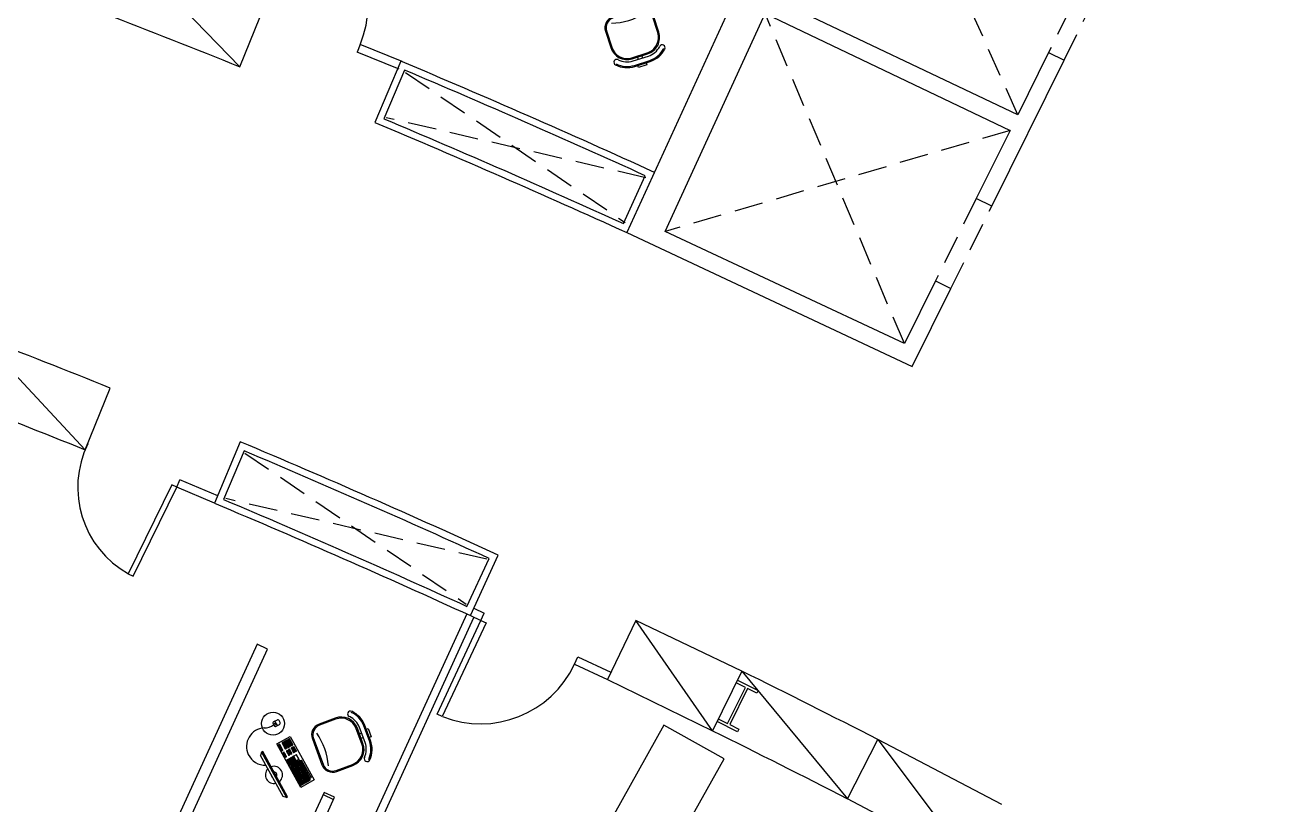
# Model space of a CAD drawing. Extents: x -1.7 to 87, y -33.6 to 19.
# Drawn here: x 44.31 to 55.27, y -2.15 to 4.64 of the extents above; entities that cross this region are included whole.
import ezdxf

# ---------------------------------------------------------------- set-up
doc = ezdxf.new("R2010")
doc.units = 0
doc.linetypes.add('HIDDEN', pattern=[0.375, 0.25, -0.125])
for name, color, linetype in [('AR-ARMÁRIOS', 2, 'Continuous'), ('AR-DIV', 2, 'Continuous'), ('AR-EST', 4, 'Continuous'), ('AR-MOB', 2, 'Continuous'), ('AR-PAR-ALV', 5, 'Continuous'), ('AR-POR', 1, 'Continuous'), ('AR-PRJ', 1, 'HIDDEN')]:
    doc.layers.add(name, color=color, linetype=linetype)

# ---------------------------------------------------------------- blocks, each defined once
blk = doc.blocks.new('CADEIRA-S')
at = {"color": 2}
for p, q in [((0.072, 0.269), (-0.068, 0.269)), ((0.072, 0.219), (-0.068, 0.219)), ((0.072, 0.199), (-0.068, 0.199)), ((-0.218, 0.049), (-0.218, -0.101)), ((0.222, -0.101), (0.222, 0.049)), ((-0.118, -0.201), (0.122, -0.201))]:
    blk.add_line(p, q, dxfattribs=at)
at = {"color": 1}
for p, q in [((0.072, 0.259), (-0.068, 0.259)), ((0.072, 0.189), (-0.068, 0.189)), ((-0.015, 0.199), (-0.015, 0.219)), ((0.025, 0.199), (0.025, 0.219)), ((-0.208, 0.049), (-0.208, -0.101)), ((0.212, -0.101), (0.212, 0.049)), ((-0.118, -0.191), (0.122, -0.191))]:
    blk.add_line(p, q, dxfattribs=at)
at = {"color": 2}
blk.add_lwpolyline([(-0.032, 0.269), (-0.032, 0.287), (0.043, 0.287), (0.043, 0.269)], dxfattribs=at)
for centre, radius, start, end in [((-0.068, 0.049), 0.22, 90, 135), ((0.072, 0.049), 0.22, 45, 90), ((-0.206, 0.186), 0.025, 135, 315), ((-0.068, 0.049), 0.15, 90, 180), ((-0.068, 0.049), 0.17, 90, 135), ((0.072, 0.049), 0.17, 45, 90), ((0.072, 0.049), 0.15, 0, 90), ((0.21, 0.186), 0.025, 225, 45), ((-0.118, -0.101), 0.1, 180, 270), ((0.122, -0.101), 0.1, 270, 0)]:
    blk.add_arc(centre, radius, start, end, dxfattribs=at)
at = {"color": 1}
for centre, radius, start, end in [((-0.068, 0.049), 0.21, 90, 135), ((0.072, 0.049), 0.21, 45, 90), ((-0.068, 0.049), 0.14, 90, 180), ((0.072, 0.049), 0.14, 0, 90), ((-0.118, -0.101), 0.09, 180, 270), ((0.122, -0.101), 0.09, 270, 0), ((-0.005, -0.682), 0.553, 73.6911, 105.2491)]:
    blk.add_arc(centre, radius, start, end, dxfattribs=at)
blk = doc.blocks.new('mesa reunião 4lug')
at = {"color": 2, "linetype": 'ByBlock'}
blk.add_circle((0, 0), 0.6, dxfattribs=at)
at = {"color": 0, "linetype": 'ByBlock'}
for p, rotation in [((-0.556, 0.594), 41.8199303859625), ((0.556, -0.594), 221.8199303859624)]:
    blk.add_blockref('CADEIRA-S', p, dxfattribs=dict(at, rotation=rotation))
at = {"color": 0, "linetype": 'ByBlock', "xscale": -1}
for p, rotation in [((0.556, 0.594), 318.1800696140375), ((-0.556, -0.594), 138.1800696140375)]:
    blk.add_blockref('CADEIRA-S', p, dxfattribs=dict(at, rotation=rotation))
blk = doc.blocks.new('CPU')
at = {"color": 1}
blk.add_line((1.172, 1.051), (1.172, 0.951), dxfattribs=at)
blk.add_lwpolyline([(0.782, 0.951), (1.192, 0.951), (1.192, 1.051), (0.782, 1.051)], close=True, dxfattribs=at)
blk = doc.blocks.new('estacao de trabalho 290 x 150')
at = {"color": 252}
for p, q in [((-0.691, 0.774), (-0.59, 0.91)), ((-0.681, 0.766), (-0.58, 0.902)), ((-0.581, 0.905), (-0.588, 0.91)), ((-0.572, 0.898), (-0.575, 0.901)), ((-0.683, 0.766), (-0.691, 0.771)), ((-0.75, 0.694), (-0.747, 0.697)), ((-0.74, 0.686), (-0.737, 0.69)), ((-0.692, 0.746), (-0.717, 0.713)), ((-0.716, 0.711), (-0.696, 0.696)), ((-0.693, 0.696), (-0.669, 0.729)), ((-0.669, 0.732), (-0.69, 0.747)), ((-0.674, 0.759), (-0.678, 0.762)), ((-0.704, 0.587), (-0.738, 0.542)), ((-0.729, 0.535), (-0.695, 0.58)), ((-0.696, 0.583), (-0.702, 0.588)), ((-0.738, 0.539), (-0.731, 0.534))]:
    blk.add_line(p, q, dxfattribs=at)
at = {"color": 2}
for p, q in [((-0.342, 0.788), (-0.338, 0.758)), ((-0.338, 0.758), (-0.58, 0.43)), ((-0.879, 0.455), (-0.905, 0.42)), ((-0.867, 0.429), (-0.887, 0.444)), ((-0.887, 0.444), (-0.867, 0.429)), ((-0.876, 0.417), (-0.896, 0.432)), ((-0.61, 0.426), (-0.58, 0.43))]:
    blk.add_line(p, q, dxfattribs=at)
for points in [[(-0.838, 0.595), (-0.581, 0.943), (-0.474, 0.865), (-0.731, 0.517)], [(-1.45, 0), (1.45, 0), (1.45, 0.1), (-1.45, 0.1)]]:
    blk.add_lwpolyline(points, close=True, dxfattribs=at)
at = {"color": 252}
for points in [[(-0.578, 0.883), (-0.585, 0.888, 0.414214), (-0.587, 0.887), (-0.593, 0.88, 0.414214), (-0.592, 0.878), (-0.585, 0.873, 0.414214), (-0.583, 0.873), (-0.577, 0.88, 0.414214)], [(-0.568, 0.895), (-0.575, 0.901, 0.414214), (-0.578, 0.9), (-0.583, 0.893, 0.414214), (-0.583, 0.891), (-0.576, 0.885, 0.414214), (-0.573, 0.886), (-0.568, 0.893, 0.414214)], [(-0.565, 0.873), (-0.572, 0.878, 0.414214), (-0.575, 0.878), (-0.58, 0.871, 0.414214), (-0.579, 0.868), (-0.572, 0.863, 0.414214), (-0.57, 0.863), (-0.565, 0.87, 0.414214)], [(-0.559, 0.908), (-0.566, 0.913, 0.414214), (-0.568, 0.913), (-0.574, 0.906, 0.414214), (-0.573, 0.903), (-0.566, 0.898, 0.414214), (-0.564, 0.899), (-0.558, 0.906, 0.414214)], [(-0.555, 0.886), (-0.562, 0.891, 0.414214), (-0.565, 0.891), (-0.57, 0.884, 0.414214), (-0.57, 0.881), (-0.563, 0.876, 0.414214), (-0.56, 0.876), (-0.555, 0.883, 0.414214)], [(-0.546, 0.899), (-0.553, 0.904, 0.414214), (-0.556, 0.904), (-0.561, 0.897, 0.414214), (-0.56, 0.894), (-0.553, 0.889, 0.414214), (-0.551, 0.889), (-0.546, 0.896, 0.414214)], [(-0.543, 0.876), (-0.55, 0.882, 0.414214), (-0.552, 0.881), (-0.557, 0.874, 0.414214), (-0.557, 0.872), (-0.55, 0.866, 0.414214), (-0.547, 0.867), (-0.542, 0.874, 0.414214)], [(-0.533, 0.889), (-0.54, 0.894, 0.414214), (-0.543, 0.894), (-0.548, 0.887, 0.414214), (-0.547, 0.884), (-0.54, 0.879, 0.414214), (-0.538, 0.88), (-0.533, 0.887, 0.414214)], [(-0.52, 0.88), (-0.527, 0.885, 0.414214), (-0.53, 0.885), (-0.535, 0.878, 0.414214), (-0.535, 0.875), (-0.528, 0.87, 0.414214), (-0.525, 0.87), (-0.52, 0.877, 0.414214)], [(-0.663, 0.767), (-0.67, 0.772, 0.414214), (-0.673, 0.771), (-0.678, 0.765, 0.414214), (-0.678, 0.762), (-0.671, 0.757, 0.414214), (-0.668, 0.757), (-0.663, 0.764, 0.414214)], [(-0.654, 0.78), (-0.661, 0.785, 0.414214), (-0.663, 0.784), (-0.669, 0.777, 0.414214), (-0.668, 0.775), (-0.661, 0.77, 0.414214), (-0.659, 0.77), (-0.653, 0.777, 0.414214)], [(-0.644, 0.792), (-0.651, 0.798, 0.414214), (-0.654, 0.797), (-0.659, 0.79, 0.414214), (-0.659, 0.788), (-0.652, 0.782, 0.414214), (-0.649, 0.783), (-0.644, 0.79, 0.414214)], [(-0.641, 0.77), (-0.648, 0.775, 0.414214), (-0.651, 0.775), (-0.656, 0.768, 0.414214), (-0.655, 0.765), (-0.648, 0.76, 0.414214), (-0.646, 0.761), (-0.641, 0.767, 0.414214)], [(-0.635, 0.805), (-0.642, 0.81, 0.414214), (-0.644, 0.81), (-0.65, 0.803, 0.414214), (-0.649, 0.8), (-0.642, 0.795, 0.414214), (-0.64, 0.796), (-0.634, 0.803, 0.414214)], [(-0.632, 0.783), (-0.638, 0.788, 0.414214), (-0.641, 0.788), (-0.646, 0.781, 0.414214), (-0.646, 0.778), (-0.639, 0.773, 0.414214), (-0.636, 0.773), (-0.631, 0.78, 0.414214)], [(-0.625, 0.818), (-0.632, 0.823, 0.414214), (-0.635, 0.823), (-0.64, 0.816, 0.414214), (-0.64, 0.813), (-0.633, 0.808, 0.414214), (-0.63, 0.809), (-0.625, 0.816, 0.414214)], [(-0.622, 0.796), (-0.629, 0.801, 0.414214), (-0.632, 0.801), (-0.637, 0.794, 0.414214), (-0.636, 0.791), (-0.629, 0.786, 0.414214), (-0.627, 0.786), (-0.622, 0.793, 0.414214)], [(-0.619, 0.773), (-0.626, 0.779, 0.414214), (-0.628, 0.778), (-0.633, 0.771, 0.414214), (-0.633, 0.769), (-0.626, 0.763, 0.414214), (-0.623, 0.764), (-0.618, 0.771, 0.414214)], [(-0.616, 0.831), (-0.623, 0.836, 0.414214), (-0.625, 0.836), (-0.631, 0.829, 0.414214), (-0.63, 0.826), (-0.623, 0.821, 0.414214), (-0.621, 0.821), (-0.615, 0.828, 0.414214)], [(-0.613, 0.809), (-0.619, 0.814, 0.414214), (-0.622, 0.813), (-0.627, 0.806, 0.414214), (-0.627, 0.804), (-0.62, 0.799, 0.414214), (-0.617, 0.799), (-0.612, 0.806, 0.414214)], [(-0.609, 0.786), (-0.616, 0.791, 0.414214), (-0.619, 0.791), (-0.624, 0.784, 0.414214), (-0.623, 0.781), (-0.617, 0.776, 0.414214), (-0.614, 0.777), (-0.609, 0.784, 0.414214)], [(-0.606, 0.844), (-0.613, 0.849, 0.414214), (-0.616, 0.849), (-0.621, 0.842, 0.414214), (-0.621, 0.839), (-0.614, 0.834, 0.414214), (-0.611, 0.834), (-0.606, 0.841, 0.414214)], [(-0.606, 0.764), (-0.613, 0.769, 0.414214), (-0.615, 0.769), (-0.621, 0.762, 0.414214), (-0.62, 0.759), (-0.613, 0.754, 0.414214), (-0.611, 0.754), (-0.605, 0.761, 0.414214)], [(-0.603, 0.822), (-0.61, 0.827, 0.414214), (-0.613, 0.826), (-0.618, 0.819, 0.414214), (-0.617, 0.817), (-0.61, 0.812, 0.414214), (-0.608, 0.812), (-0.603, 0.819, 0.414214)], [(-0.6, 0.799), (-0.607, 0.804, 0.414214), (-0.609, 0.804), (-0.614, 0.797, 0.414214), (-0.614, 0.794), (-0.607, 0.789, 0.414214), (-0.604, 0.79), (-0.599, 0.797, 0.414214)], [(-0.597, 0.857), (-0.604, 0.862, 0.414214), (-0.606, 0.862), (-0.612, 0.855, 0.414214), (-0.611, 0.852), (-0.604, 0.847, 0.414214), (-0.602, 0.847), (-0.596, 0.854, 0.414214)], [(-0.596, 0.777), (-0.603, 0.782, 0.414214), (-0.606, 0.782), (-0.611, 0.775, 0.414214), (-0.611, 0.772), (-0.604, 0.767, 0.414214), (-0.601, 0.767), (-0.596, 0.774, 0.414214)], [(-0.593, 0.834), (-0.6, 0.84, 0.414214), (-0.603, 0.839), (-0.608, 0.832, 0.414214), (-0.608, 0.83), (-0.601, 0.824, 0.414214), (-0.598, 0.825), (-0.593, 0.832, 0.414214)], [(-0.59, 0.812), (-0.597, 0.817, 0.414214), (-0.6, 0.817), (-0.605, 0.81, 0.414214), (-0.604, 0.807), (-0.598, 0.802, 0.414214), (-0.595, 0.802), (-0.59, 0.809, 0.414214)], [(-0.587, 0.87), (-0.594, 0.875, 0.414214), (-0.597, 0.874), (-0.602, 0.867, 0.414214), (-0.602, 0.865), (-0.595, 0.86, 0.414214), (-0.592, 0.86), (-0.587, 0.867, 0.414214)], [(-0.587, 0.79), (-0.594, 0.795, 0.414214), (-0.596, 0.794), (-0.602, 0.787, 0.414214), (-0.601, 0.785), (-0.594, 0.78, 0.414214), (-0.592, 0.78), (-0.586, 0.787, 0.414214)], [(-0.584, 0.847), (-0.591, 0.852, 0.414214), (-0.594, 0.852), (-0.599, 0.845, 0.414214), (-0.598, 0.842), (-0.591, 0.837, 0.414214), (-0.589, 0.838), (-0.584, 0.845, 0.414214)], [(-0.583, 0.767), (-0.59, 0.772, 0.414214), (-0.593, 0.772), (-0.598, 0.765, 0.414214), (-0.598, 0.762), (-0.591, 0.757, 0.414214), (-0.588, 0.758), (-0.583, 0.765, 0.414214)], [(-0.581, 0.825), (-0.588, 0.83, 0.414214), (-0.59, 0.83), (-0.595, 0.823, 0.414214), (-0.595, 0.82), (-0.588, 0.815, 0.414214), (-0.585, 0.815), (-0.58, 0.822, 0.414214)], [(-0.577, 0.803), (-0.584, 0.808, 0.414214), (-0.587, 0.807), (-0.592, 0.8, 0.414214), (-0.592, 0.798), (-0.585, 0.793, 0.414214), (-0.582, 0.793), (-0.577, 0.8, 0.414214)], [(-0.574, 0.86), (-0.581, 0.865, 0.414214), (-0.584, 0.865), (-0.589, 0.858, 0.414214), (-0.589, 0.855), (-0.582, 0.85, 0.414214), (-0.579, 0.851), (-0.574, 0.858, 0.414214)], [(-0.574, 0.78), (-0.581, 0.785, 0.414214), (-0.583, 0.785), (-0.589, 0.778, 0.414214), (-0.588, 0.775), (-0.581, 0.77, 0.414214), (-0.579, 0.771), (-0.574, 0.778, 0.414214)], [(-0.571, 0.838), (-0.578, 0.843, 0.414214), (-0.581, 0.843), (-0.586, 0.836, 0.414214), (-0.585, 0.833), (-0.579, 0.828, 0.414214), (-0.576, 0.828), (-0.571, 0.835, 0.414214)], [(-0.568, 0.815), (-0.575, 0.821, 0.414214), (-0.577, 0.82), (-0.582, 0.813, 0.414214), (-0.582, 0.811), (-0.575, 0.805, 0.414214), (-0.572, 0.806), (-0.567, 0.813, 0.414214)], [(-0.564, 0.793), (-0.571, 0.798, 0.414214), (-0.574, 0.798), (-0.579, 0.791, 0.414214), (-0.579, 0.788), (-0.572, 0.783, 0.414214), (-0.569, 0.783), (-0.564, 0.79, 0.414214)], [(-0.562, 0.851), (-0.569, 0.856, 0.414214), (-0.571, 0.855), (-0.576, 0.848, 0.414214), (-0.576, 0.846), (-0.569, 0.841, 0.414214), (-0.566, 0.841), (-0.561, 0.848, 0.414214)], [(-0.558, 0.828), (-0.565, 0.833, 0.414214), (-0.568, 0.833), (-0.573, 0.826, 0.414214), (-0.573, 0.823), (-0.566, 0.818, 0.414214), (-0.563, 0.819), (-0.558, 0.826, 0.414214)], [(-0.558, 0.769), (-0.565, 0.775, 0.414214), (-0.568, 0.774), (-0.573, 0.767, 0.414214), (-0.572, 0.765), (-0.565, 0.759, 0.414214), (-0.563, 0.76), (-0.558, 0.767, 0.414214)], [(-0.555, 0.806), (-0.562, 0.811, 0.414214), (-0.564, 0.811), (-0.57, 0.804, 0.414214), (-0.569, 0.801), (-0.562, 0.796, 0.414214), (-0.56, 0.796), (-0.554, 0.803, 0.414214)], [(-0.552, 0.864), (-0.559, 0.869, 0.414214), (-0.562, 0.868), (-0.567, 0.861, 0.414214), (-0.566, 0.859), (-0.559, 0.854, 0.414214), (-0.557, 0.854), (-0.552, 0.861, 0.414214)], [(-0.549, 0.841), (-0.556, 0.846, 0.414214), (-0.558, 0.846), (-0.563, 0.839, 0.414214), (-0.563, 0.836), (-0.556, 0.831, 0.414214), (-0.553, 0.832), (-0.548, 0.839, 0.414214)], [(-0.549, 0.782), (-0.556, 0.787, 0.414214), (-0.558, 0.787), (-0.563, 0.78, 0.414214), (-0.563, 0.777), (-0.556, 0.772, 0.414214), (-0.553, 0.773), (-0.548, 0.78, 0.414214)], [(-0.545, 0.819), (-0.552, 0.824, 0.414214), (-0.555, 0.824), (-0.56, 0.817, 0.414214), (-0.56, 0.814), (-0.553, 0.809, 0.414214), (-0.55, 0.809), (-0.545, 0.816, 0.414214)], [(-0.539, 0.854), (-0.546, 0.859, 0.414214), (-0.549, 0.859), (-0.554, 0.852, 0.414214), (-0.554, 0.849), (-0.547, 0.844, 0.414214), (-0.544, 0.844), (-0.539, 0.851, 0.414214)], [(-0.539, 0.795), (-0.546, 0.8, 0.414214), (-0.549, 0.8), (-0.554, 0.793, 0.414214), (-0.553, 0.79), (-0.546, 0.785, 0.414214), (-0.544, 0.786), (-0.539, 0.793, 0.414214)], [(-0.536, 0.832), (-0.543, 0.837, 0.414214), (-0.545, 0.836), (-0.551, 0.829, 0.414214), (-0.55, 0.827), (-0.543, 0.822, 0.414214), (-0.541, 0.822), (-0.535, 0.829, 0.414214)], [(-0.53, 0.867), (-0.537, 0.872, 0.414214), (-0.539, 0.872), (-0.544, 0.865, 0.414214), (-0.544, 0.862), (-0.537, 0.857, 0.414214), (-0.534, 0.857), (-0.529, 0.864, 0.414214)], [(-0.53, 0.808), (-0.537, 0.813, 0.414214), (-0.539, 0.813), (-0.544, 0.806, 0.414214), (-0.544, 0.803), (-0.537, 0.798, 0.414214), (-0.534, 0.798), (-0.529, 0.805, 0.414214)], [(-0.526, 0.845), (-0.533, 0.85, 0.414214), (-0.536, 0.849), (-0.541, 0.842, 0.414214), (-0.541, 0.84), (-0.534, 0.835, 0.414214), (-0.531, 0.835), (-0.526, 0.842, 0.414214)], [(-0.52, 0.821), (-0.527, 0.826, 0.414214), (-0.53, 0.826), (-0.535, 0.819, 0.414214), (-0.534, 0.816), (-0.527, 0.811, 0.414214), (-0.525, 0.811), (-0.52, 0.818, 0.414214)], [(-0.517, 0.857), (-0.524, 0.863, 0.414214), (-0.526, 0.862), (-0.532, 0.855, 0.414214), (-0.531, 0.853), (-0.524, 0.847, 0.414214), (-0.522, 0.848), (-0.516, 0.855, 0.414214)], [(-0.511, 0.834), (-0.517, 0.839, 0.414214), (-0.52, 0.839), (-0.525, 0.832, 0.414214), (-0.525, 0.829), (-0.518, 0.824, 0.414214), (-0.515, 0.824), (-0.51, 0.831, 0.414214)], [(-0.507, 0.87), (-0.514, 0.875, 0.414214), (-0.517, 0.875), (-0.522, 0.868, 0.414214), (-0.522, 0.865), (-0.515, 0.86, 0.414214), (-0.512, 0.861), (-0.507, 0.868, 0.414214)], [(-0.501, 0.847), (-0.508, 0.852, 0.414214), (-0.511, 0.851), (-0.516, 0.844, 0.414214), (-0.515, 0.842), (-0.508, 0.837, 0.414214), (-0.506, 0.837), (-0.501, 0.844, 0.414214)], [(-0.492, 0.86), (-0.498, 0.865, 0.414214), (-0.501, 0.864), (-0.506, 0.857, 0.414214), (-0.506, 0.855), (-0.499, 0.85, 0.414214), (-0.496, 0.85), (-0.491, 0.857, 0.414214)], [(-0.757, 0.667), (-0.764, 0.672, 0.414214), (-0.767, 0.671), (-0.772, 0.664, 0.414214), (-0.771, 0.662), (-0.764, 0.657, 0.414214), (-0.762, 0.657), (-0.757, 0.664, 0.414214)], [(-0.747, 0.68), (-0.754, 0.685, 0.414214), (-0.757, 0.684), (-0.762, 0.677, 0.414214), (-0.762, 0.675), (-0.755, 0.67, 0.414214), (-0.752, 0.67), (-0.747, 0.677, 0.414214)], [(-0.744, 0.657), (-0.751, 0.662, 0.414214), (-0.754, 0.662), (-0.759, 0.655, 0.414214), (-0.758, 0.652), (-0.751, 0.647, 0.414214), (-0.749, 0.648), (-0.744, 0.655, 0.414214)], [(-0.738, 0.692), (-0.745, 0.698, 0.414214), (-0.747, 0.697), (-0.753, 0.69, 0.414214), (-0.752, 0.688), (-0.745, 0.682, 0.414214), (-0.743, 0.683), (-0.737, 0.69, 0.414214)], [(-0.735, 0.67), (-0.741, 0.675, 0.414214), (-0.744, 0.675), (-0.749, 0.668, 0.414214), (-0.749, 0.665), (-0.742, 0.66, 0.414214), (-0.739, 0.66), (-0.734, 0.667, 0.414214)], [(-0.725, 0.683), (-0.732, 0.688, 0.414214), (-0.735, 0.688), (-0.74, 0.681, 0.414214), (-0.739, 0.678), (-0.732, 0.673, 0.414214), (-0.73, 0.673), (-0.725, 0.68, 0.414214)], [(-0.712, 0.653), (-0.719, 0.659, 0.414214), (-0.721, 0.658), (-0.726, 0.651, 0.414214), (-0.726, 0.649), (-0.719, 0.643, 0.414214), (-0.716, 0.644), (-0.711, 0.651, 0.414214)], [(-0.702, 0.666), (-0.709, 0.671, 0.414214), (-0.712, 0.671), (-0.717, 0.664, 0.414214), (-0.716, 0.661), (-0.71, 0.656, 0.414214), (-0.707, 0.657), (-0.702, 0.664, 0.414214)], [(-0.686, 0.655), (-0.693, 0.66, 0.414214), (-0.695, 0.659), (-0.7, 0.653, 0.414214), (-0.7, 0.65), (-0.693, 0.645, 0.414214), (-0.69, 0.645), (-0.685, 0.652, 0.414214)], [(-0.676, 0.696), (-0.683, 0.701, 0.414214), (-0.685, 0.701), (-0.69, 0.694, 0.414214), (-0.69, 0.691), (-0.683, 0.686, 0.414214), (-0.68, 0.687), (-0.675, 0.694, 0.414214)], [(-0.673, 0.754), (-0.68, 0.759, 0.414214), (-0.683, 0.759), (-0.688, 0.752, 0.414214), (-0.687, 0.749), (-0.68, 0.744, 0.414214), (-0.678, 0.744), (-0.673, 0.751, 0.414214)], [(-0.666, 0.709), (-0.673, 0.714, 0.414214), (-0.676, 0.714), (-0.681, 0.707, 0.414214), (-0.681, 0.704), (-0.674, 0.699, 0.414214), (-0.671, 0.7), (-0.666, 0.706, 0.414214)], [(-0.663, 0.687), (-0.67, 0.692, 0.414214), (-0.672, 0.691), (-0.678, 0.685, 0.414214), (-0.677, 0.682), (-0.67, 0.677, 0.414214), (-0.668, 0.677), (-0.662, 0.684, 0.414214)], [(-0.66, 0.744), (-0.667, 0.75, 0.414214), (-0.67, 0.749), (-0.675, 0.742, 0.414214), (-0.674, 0.74), (-0.667, 0.734, 0.414214), (-0.665, 0.735), (-0.66, 0.742, 0.414214)], [(-0.657, 0.722), (-0.664, 0.727, 0.414214), (-0.666, 0.727), (-0.671, 0.72, 0.414214), (-0.671, 0.717), (-0.664, 0.712, 0.414214), (-0.661, 0.712), (-0.656, 0.719, 0.414214)], [(-0.653, 0.7), (-0.66, 0.705, 0.414214), (-0.663, 0.704), (-0.668, 0.697, 0.414214), (-0.668, 0.695), (-0.661, 0.69, 0.414214), (-0.658, 0.69), (-0.653, 0.697, 0.414214)], [(-0.651, 0.757), (-0.657, 0.762, 0.414214), (-0.66, 0.762), (-0.665, 0.755, 0.414214), (-0.665, 0.752), (-0.658, 0.747, 0.414214), (-0.655, 0.748), (-0.65, 0.755, 0.414214)], [(-0.65, 0.677), (-0.657, 0.682, 0.414214), (-0.66, 0.682), (-0.665, 0.675, 0.414214), (-0.664, 0.672), (-0.657, 0.667, 0.414214), (-0.655, 0.668), (-0.65, 0.675, 0.414214)], [(-0.647, 0.735), (-0.654, 0.74, 0.414214), (-0.657, 0.74), (-0.662, 0.733, 0.414214), (-0.662, 0.73), (-0.655, 0.725, 0.414214), (-0.652, 0.725), (-0.647, 0.732, 0.414214)], [(-0.644, 0.712), (-0.651, 0.718, 0.414214), (-0.653, 0.717), (-0.659, 0.71, 0.414214), (-0.658, 0.708), (-0.651, 0.702, 0.414214), (-0.649, 0.703), (-0.643, 0.71, 0.414214)], [(-0.64, 0.69), (-0.647, 0.695, 0.414214), (-0.65, 0.695), (-0.655, 0.688, 0.414214), (-0.655, 0.685), (-0.648, 0.68, 0.414214), (-0.645, 0.681), (-0.64, 0.687, 0.414214)], [(-0.638, 0.748), (-0.645, 0.753, 0.414214), (-0.647, 0.752), (-0.652, 0.746, 0.414214), (-0.652, 0.743), (-0.645, 0.738, 0.414214), (-0.642, 0.738), (-0.637, 0.745, 0.414214)], [(-0.634, 0.725), (-0.641, 0.73, 0.414214), (-0.644, 0.73), (-0.649, 0.723, 0.414214), (-0.649, 0.72), (-0.642, 0.715, 0.414214), (-0.639, 0.716), (-0.634, 0.723, 0.414214)], [(-0.634, 0.666), (-0.641, 0.672, 0.414214), (-0.644, 0.671), (-0.649, 0.664, 0.414214), (-0.648, 0.662), (-0.642, 0.656, 0.414214), (-0.639, 0.657), (-0.634, 0.664, 0.414214)], [(-0.631, 0.703), (-0.638, 0.708, 0.414214), (-0.641, 0.708), (-0.646, 0.701, 0.414214), (-0.645, 0.698), (-0.638, 0.693, 0.414214), (-0.636, 0.693), (-0.631, 0.7, 0.414214)], [(-0.628, 0.761), (-0.635, 0.766, 0.414214), (-0.638, 0.765), (-0.643, 0.758, 0.414214), (-0.643, 0.756), (-0.636, 0.751, 0.414214), (-0.633, 0.751), (-0.628, 0.758, 0.414214)], [(-0.625, 0.738), (-0.632, 0.743, 0.414214), (-0.634, 0.743), (-0.64, 0.736, 0.414214), (-0.639, 0.733), (-0.632, 0.728, 0.414214), (-0.63, 0.729), (-0.624, 0.736, 0.414214)], [(-0.625, 0.679), (-0.632, 0.684, 0.414214), (-0.634, 0.684), (-0.639, 0.677, 0.414214), (-0.639, 0.674), (-0.632, 0.669, 0.414214), (-0.629, 0.67), (-0.624, 0.677, 0.414214)], [(-0.621, 0.716), (-0.628, 0.721, 0.414214), (-0.631, 0.721), (-0.636, 0.714, 0.414214), (-0.636, 0.711), (-0.629, 0.706, 0.414214), (-0.626, 0.706), (-0.621, 0.713, 0.414214)], [(-0.615, 0.751), (-0.622, 0.756, 0.414214), (-0.625, 0.756), (-0.63, 0.749, 0.414214), (-0.63, 0.746), (-0.623, 0.741, 0.414214), (-0.62, 0.741), (-0.615, 0.748, 0.414214)], [(-0.615, 0.692), (-0.622, 0.697, 0.414214), (-0.625, 0.697), (-0.63, 0.69, 0.414214), (-0.629, 0.687), (-0.623, 0.682, 0.414214), (-0.62, 0.683), (-0.615, 0.69, 0.414214)], [(-0.612, 0.729), (-0.619, 0.734, 0.414214), (-0.622, 0.733), (-0.627, 0.726, 0.414214), (-0.626, 0.724), (-0.619, 0.719, 0.414214), (-0.617, 0.719), (-0.612, 0.726, 0.414214)], [(-0.606, 0.705), (-0.613, 0.71, 0.414214), (-0.615, 0.71), (-0.62, 0.703, 0.414214), (-0.62, 0.7), (-0.613, 0.695, 0.414214), (-0.61, 0.695), (-0.605, 0.702, 0.414214)], [(-0.602, 0.742), (-0.609, 0.747, 0.414214), (-0.612, 0.746), (-0.617, 0.739, 0.414214), (-0.617, 0.737), (-0.61, 0.732, 0.414214), (-0.607, 0.732), (-0.602, 0.739, 0.414214)], [(-0.596, 0.718), (-0.603, 0.723, 0.414214), (-0.606, 0.723), (-0.611, 0.716, 0.414214), (-0.61, 0.713), (-0.603, 0.708, 0.414214), (-0.601, 0.708), (-0.596, 0.715, 0.414214)], [(-0.593, 0.754), (-0.6, 0.76, 0.414214), (-0.603, 0.759), (-0.608, 0.752, 0.414214), (-0.607, 0.75), (-0.6, 0.744, 0.414214), (-0.598, 0.745), (-0.593, 0.752, 0.414214)], [(-0.587, 0.731), (-0.594, 0.736, 0.414214), (-0.596, 0.736), (-0.601, 0.729, 0.414214), (-0.601, 0.726), (-0.594, 0.721, 0.414214), (-0.591, 0.721), (-0.586, 0.728, 0.414214)], [(-0.577, 0.744), (-0.584, 0.749, 0.414214), (-0.587, 0.748), (-0.592, 0.741, 0.414214), (-0.591, 0.739), (-0.584, 0.734, 0.414214), (-0.582, 0.734), (-0.577, 0.741, 0.414214)], [(-0.568, 0.757), (-0.575, 0.762, 0.414214), (-0.577, 0.761), (-0.582, 0.754, 0.414214), (-0.582, 0.752), (-0.575, 0.747, 0.414214), (-0.572, 0.747), (-0.567, 0.754, 0.414214)], [(-0.804, 0.603), (-0.811, 0.608, 0.414214), (-0.813, 0.608), (-0.818, 0.601, 0.414214), (-0.818, 0.598), (-0.811, 0.593, 0.414214), (-0.808, 0.594), (-0.803, 0.601, 0.414214)], [(-0.794, 0.616), (-0.801, 0.621, 0.414214), (-0.804, 0.621), (-0.809, 0.614, 0.414214), (-0.809, 0.611), (-0.802, 0.606, 0.414214), (-0.799, 0.607), (-0.794, 0.613, 0.414214)], [(-0.791, 0.594), (-0.798, 0.599, 0.414214), (-0.8, 0.598), (-0.806, 0.592, 0.414214), (-0.805, 0.589), (-0.798, 0.584, 0.414214), (-0.796, 0.584), (-0.79, 0.591, 0.414214)], [(-0.785, 0.629), (-0.792, 0.634, 0.414214), (-0.794, 0.634), (-0.799, 0.627, 0.414214), (-0.799, 0.624), (-0.792, 0.619, 0.414214), (-0.789, 0.619), (-0.784, 0.626, 0.414214)], [(-0.781, 0.607), (-0.788, 0.612, 0.414214), (-0.791, 0.611), (-0.796, 0.604, 0.414214), (-0.796, 0.602), (-0.789, 0.597, 0.414214), (-0.786, 0.597), (-0.781, 0.604, 0.414214)], [(-0.778, 0.584), (-0.785, 0.589, 0.414214), (-0.788, 0.589), (-0.793, 0.582, 0.414214), (-0.792, 0.579), (-0.785, 0.574, 0.414214), (-0.783, 0.575), (-0.778, 0.582, 0.414214)], [(-0.775, 0.642), (-0.782, 0.647, 0.414214), (-0.785, 0.647), (-0.79, 0.64, 0.414214), (-0.79, 0.637), (-0.783, 0.632, 0.414214), (-0.78, 0.632), (-0.775, 0.639, 0.414214)], [(-0.772, 0.619), (-0.779, 0.625, 0.414214), (-0.781, 0.624), (-0.787, 0.617, 0.414214), (-0.786, 0.615), (-0.779, 0.609, 0.414214), (-0.777, 0.61), (-0.771, 0.617, 0.414214)], [(-0.769, 0.597), (-0.775, 0.602, 0.414214), (-0.778, 0.602), (-0.783, 0.595, 0.414214), (-0.783, 0.592), (-0.776, 0.587, 0.414214), (-0.773, 0.587), (-0.768, 0.594, 0.414214)], [(-0.765, 0.575), (-0.772, 0.58, 0.414214), (-0.775, 0.579), (-0.78, 0.572, 0.414214), (-0.779, 0.57), (-0.773, 0.565, 0.414214), (-0.77, 0.565), (-0.765, 0.572, 0.414214)], [(-0.762, 0.632), (-0.769, 0.637, 0.414214), (-0.772, 0.637), (-0.777, 0.63, 0.414214), (-0.777, 0.627), (-0.77, 0.622, 0.414214), (-0.767, 0.623), (-0.762, 0.63, 0.414214)], [(-0.759, 0.61), (-0.766, 0.615, 0.414214), (-0.769, 0.615), (-0.774, 0.608, 0.414214), (-0.773, 0.605), (-0.766, 0.6, 0.414214), (-0.764, 0.6), (-0.759, 0.607, 0.414214)], [(-0.756, 0.588), (-0.763, 0.593, 0.414214), (-0.765, 0.592), (-0.77, 0.585, 0.414214), (-0.77, 0.583), (-0.763, 0.578, 0.414214), (-0.76, 0.578), (-0.755, 0.585, 0.414214)], [(-0.752, 0.565), (-0.759, 0.57, 0.414214), (-0.762, 0.57), (-0.767, 0.563, 0.414214), (-0.767, 0.56), (-0.76, 0.555, 0.414214), (-0.757, 0.556), (-0.752, 0.563, 0.414214)], [(-0.749, 0.623), (-0.756, 0.628, 0.414214), (-0.759, 0.628), (-0.764, 0.621, 0.414214), (-0.764, 0.618), (-0.757, 0.613, 0.414214), (-0.754, 0.613), (-0.749, 0.62, 0.414214)], [(-0.746, 0.6), (-0.753, 0.606, 0.414214), (-0.756, 0.605), (-0.761, 0.598, 0.414214), (-0.76, 0.596), (-0.754, 0.59, 0.414214), (-0.751, 0.591), (-0.746, 0.598, 0.414214)], [(-0.743, 0.578), (-0.75, 0.583, 0.414214), (-0.752, 0.583), (-0.758, 0.576, 0.414214), (-0.757, 0.573), (-0.75, 0.568, 0.414214), (-0.748, 0.568), (-0.742, 0.575, 0.414214)], [(-0.737, 0.613), (-0.744, 0.618, 0.414214), (-0.746, 0.618), (-0.751, 0.611, 0.414214), (-0.751, 0.608), (-0.744, 0.603, 0.414214), (-0.741, 0.604), (-0.736, 0.611, 0.414214)], [(-0.733, 0.591), (-0.74, 0.596, 0.414214), (-0.743, 0.596), (-0.748, 0.589, 0.414214), (-0.748, 0.586), (-0.741, 0.581, 0.414214), (-0.738, 0.581), (-0.733, 0.588, 0.414214)], [(-0.724, 0.604), (-0.731, 0.609, 0.414214), (-0.733, 0.609), (-0.738, 0.602, 0.414214), (-0.738, 0.599), (-0.731, 0.594, 0.414214), (-0.728, 0.594), (-0.723, 0.601, 0.414214)], [(-0.721, 0.641), (-0.728, 0.646, 0.414214), (-0.731, 0.645), (-0.736, 0.638, 0.414214), (-0.735, 0.636), (-0.729, 0.631, 0.414214), (-0.726, 0.631), (-0.721, 0.638, 0.414214)], [(-0.705, 0.629), (-0.712, 0.634, 0.414214), (-0.714, 0.634), (-0.719, 0.627, 0.414214), (-0.719, 0.624), (-0.712, 0.619, 0.414214), (-0.709, 0.619), (-0.704, 0.626, 0.414214)], [(-0.695, 0.642), (-0.702, 0.647, 0.414214), (-0.705, 0.647), (-0.71, 0.64, 0.414214), (-0.71, 0.637), (-0.703, 0.632, 0.414214), (-0.7, 0.632), (-0.695, 0.639, 0.414214)], [(-0.677, 0.609), (-0.684, 0.614, 0.414214), (-0.686, 0.613), (-0.691, 0.606, 0.414214), (-0.691, 0.604), (-0.684, 0.599, 0.414214), (-0.681, 0.599), (-0.676, 0.606, 0.414214)], [(-0.667, 0.621), (-0.674, 0.627, 0.414214), (-0.677, 0.626), (-0.682, 0.619, 0.414214), (-0.681, 0.617), (-0.674, 0.611, 0.414214), (-0.672, 0.612), (-0.667, 0.619, 0.414214)], [(-0.658, 0.634), (-0.664, 0.639, 0.414214), (-0.667, 0.639), (-0.672, 0.632, 0.414214), (-0.672, 0.629), (-0.665, 0.624, 0.414214), (-0.662, 0.625), (-0.657, 0.632, 0.414214)]]:
    blk.add_lwpolyline(points, format="xyb", close=True, dxfattribs=at)
at = {"color": 1}
blk.add_lwpolyline([(-0.352, 0.795), (-0.62, 0.433), (-0.61, 0.426), (-0.342, 0.788)], close=True, dxfattribs=at)
at = {"color": 2}
blk.add_lwpolyline([(-0.925, 0.45, 0.414214), (-0.922, 0.433), (-0.895, 0.412, 0.414214), (-0.877, 0.415), (-0.866, 0.43, 0.414214), (-0.869, 0.448), (-0.896, 0.468, 0.414214), (-0.914, 0.465)], format="xyb", close=True, dxfattribs=at)
at = {"color": 1}
blk.add_circle((-0.879, 0.414), 0.1, dxfattribs=at)
at = {"color": 252}
for centre, start, end in [((-0.589, 0.909), 53.544, 143.544), ((-0.582, 0.903), 323.544, 53.544), ((-0.69, 0.773), 143.544, 233.544), ((-0.715, 0.712), 143.544, 233.544), ((-0.695, 0.697), 233.544, 323.544), ((-0.691, 0.745), 53.544, 143.544), ((-0.682, 0.767), 233.544, 323.544), ((-0.67, 0.73), 323.544, 53.544), ((-0.703, 0.586), 53.544, 143.544), ((-0.696, 0.581), 323.544, 53.544), ((-0.737, 0.541), 143.544, 233.544), ((-0.73, 0.536), 233.544, 323.544)]:
    blk.add_arc(centre, 0.0016, start, end, dxfattribs=at)
at = {"color": 1}
for radius, start, end in [(0.075, 63.138, 223.9499), (0.075, 249.9739, 37.114), (0.025, 83.544, 203.544), (0.025, 291.5959, 355.492)]:
    blk.add_arc((-0.476, 0.607), radius, start, end, dxfattribs=at)
at = {"color": 2}
for centre, radius, start, end in [((-0.67, 0.435), 0.164, 320.1264, 26.4045), ((-0.927, 0.312), 0.123, 21.9141, 63.4984), ((-0.668, 0.436), 0.164, 208.3713, 319.659)]:
    blk.add_arc(centre, radius, start, end, dxfattribs=at)
at = {"extrusion": (0, 0, -1), "xscale": -1, "zscale": -1, "rotation": 314.9999999999914}
blk.add_blockref('CADEIRA-S', (0.959, 1.006), dxfattribs=at)
at = {"rotation": 180.0250248330859}
blk.add_blockref('CPU', (0.673, 2.12), dxfattribs=at)

msp = doc.modelspace()

# ---------------------------------------------------------------- linework, layer by layer
at = {"layer": 'AR-ARMÁRIOS', "color": 1}
msp.add_line((50.303, -1.504), (49.634, -0.543), dxfattribs=at)
at = {"layer": 'AR-ARMÁRIOS'}
for p, q in [((52.824, -2.148), (51.745, -1.582)), ((52.558, -2.664), (51.48, -2.098))]:
    msp.add_line(p, q, dxfattribs=at)
for points in [[(46.402, 4.82, 0.00383), (45.21, 5.29), (45.002, 4.749, -0.003762), (46.185, 4.282)], [(45.055, 1.482, 0.00383), (43.915, 1.931), (43.706, 1.39, -0.00383), (44.838, 0.944)], [(46.189, 1.014), (45.964, 0.479, -0.007669), (48.194, -0.501), (48.435, 0.027, 0.007669)], [(50.56, -0.985), (50.303, -1.504, -0.004149), (51.48, -2.098), (51.745, -1.582, 0.004147)]]:
    msp.add_lwpolyline(points, format="xyb", close=True, dxfattribs=at)
at = {"layer": 'AR-ARMÁRIOS', "color": 1}
for points in [[(45.21, 5.29), (46.185, 4.282)], [(43.915, 1.931), (44.838, 0.944)], [(50.56, -0.985), (51.48, -2.098)], [(51.745, -1.582), (52.558, -2.664)]]:
    msp.add_lwpolyline(points, dxfattribs=at)
at = {"layer": 'AR-ARMÁRIOS'}
msp.add_lwpolyline([(49.798, 3.362, 0.00722), (47.587, 4.331), (47.362, 3.797, -0.007089), (49.557, 2.837)], format="xyb", dxfattribs=at)
at = {"layer": 'AR-ARMÁRIOS', "color": 1}
for points in [[(47.619, 4.253), (47.44, 3.829, -0.006735), (49.527, 2.916), (49.718, 3.332, 0.006861)], [(46.221, 0.935), (46.042, 0.511, -0.007291), (48.164, -0.421), (48.356, -0.003, 0.007293)]]:
    msp.add_lwpolyline(points, format="xyb", close=True, dxfattribs=at)
at = {"layer": 'AR-ARMÁRIOS'}
msp.add_lwpolyline([(50.56, -0.985), (49.634, -0.543), (49.388, -1.058), (50.303, -1.504)], dxfattribs=at)
at = {"layer": 'AR-DIV'}
for p, q in [((47.233, 4.475), (47.206, 4.41)), ((47.572, 4.262), (47.206, 4.41)), ((47.599, 4.327), (47.233, 4.475)), ((45.635, 0.618), (45.662, 0.683)), ((45.994, 0.543), (45.662, 0.683)), ((45.964, 0.479), (45.635, 0.618)), ((48.223, -0.437), (48.314, -0.48)), ((48.162, -0.486), (45.347, -6.632)), ((45.411, -6.661), (48.225, -0.516)), ((48.194, -0.501), (48.284, -0.543)), ((48.284, -0.543), (48.314, -0.48)), ((49.1, -0.923), (49.13, -0.86)), ((49.13, -0.86), (49.418, -0.994)), ((49.1, -0.923), (49.388, -1.058))]:
    msp.add_line(p, q, dxfattribs=at)
at = {"layer": 'AR-EST'}
for points in [[(50.521, -1.065), (50.7, -1.154), (50.689, -1.177), (50.608, -1.137), (50.453, -1.45), (50.533, -1.49), (50.522, -1.513), (50.343, -1.424)], [(50.354, -1.401), (50.435, -1.441), (50.59, -1.128), (50.509, -1.088)]]:
    msp.add_lwpolyline(points, dxfattribs=at)
at = {"layer": 'AR-MOB'}
msp.add_lwpolyline([(50.404, -1.748), (49.88, -1.455), (49.222, -2.633), (49.745, -2.926)], close=True, dxfattribs=at)
at = {"layer": 'AR-PAR-ALV'}
msp.add_lwpolyline([(54.698, 7.027), (55.273, 8.186), (55.139, 8.253), (54.917, 7.805, 0.006973), (52.656, 8.883), (52.864, 9.338), (52.592, 9.463), (49.557, 2.837), (52.044, 1.671), (52.381, 2.351)], format="xyb", dxfattribs=at)
for points in [[(53.232, 4.406), (52.963, 3.863), (50.824, 4.882), (51.677, 6.746), (53.873, 5.699), (53.587, 5.123)], [(52.247, 2.417), (51.975, 1.869), (49.891, 2.846), (50.761, 4.746), (52.896, 3.728), (52.602, 3.134)], [(52.736, 3.068), (53.367, 4.339)]]:
    msp.add_lwpolyline(points, dxfattribs=at)
at = {"layer": 'AR-POR'}
for points in [[(45.592, 0.639), (45.213, -0.136), (45.256, -0.157), (45.635, 0.618)], [(48.33, -0.564), (47.949, -1.38), (47.904, -1.359), (48.284, -0.543)]]:
    msp.add_lwpolyline(points, close=True, dxfattribs=at)
for centre, radius, start, end in [((46.402, 4.821), 0.9, 337.3308, 65.4674), ((45.635, 0.617), 0.863, 153.8786, 240.7824), ((48.284, -0.544), 0.9, 248.1877, 335.0915)]:
    msp.add_arc(centre, radius, start, end, dxfattribs=at)
at = {"layer": 'AR-PRJ', "color": 1}
for p, q in [((47.627, 4.233), (49.542, 2.924)), ((49.721, 3.315), (47.46, 3.837)), ((46.229, 0.916), (48.157, -0.401)), ((48.336, -0.01), (46.062, 0.519))]:
    msp.add_line(p, q, dxfattribs=at)
at = {"layer": 'AR-PRJ', "color": 1, "linetype": 'HIDDEN'}
for points in [[(52.963, 3.863), (51.677, 6.746)], [(51.975, 1.869), (50.761, 4.746)], [(52.896, 3.728), (49.891, 2.846)]]:
    msp.add_lwpolyline(points, dxfattribs=at)
for points in [[(53.722, 5.056), (53.587, 5.123), (53.232, 4.406), (53.367, 4.339)], [(52.736, 3.068), (52.602, 3.134), (52.247, 2.417), (52.381, 2.351)]]:
    msp.add_lwpolyline(points, close=True, dxfattribs=at)

# ---------------------------------------------------------------- block references
at = {"layer": 'AR-MOB'}
for name, p, rotation in [('mesa reunião 4lug', (49.347, 5.332), 335.9467940077233), ('estacao de trabalho 290 x 150', (45.732, -2.069), 245.3945138883454)]:
    msp.add_blockref(name, p, dxfattribs=dict(at, rotation=rotation))

doc.saveas('drawing.dxf')
